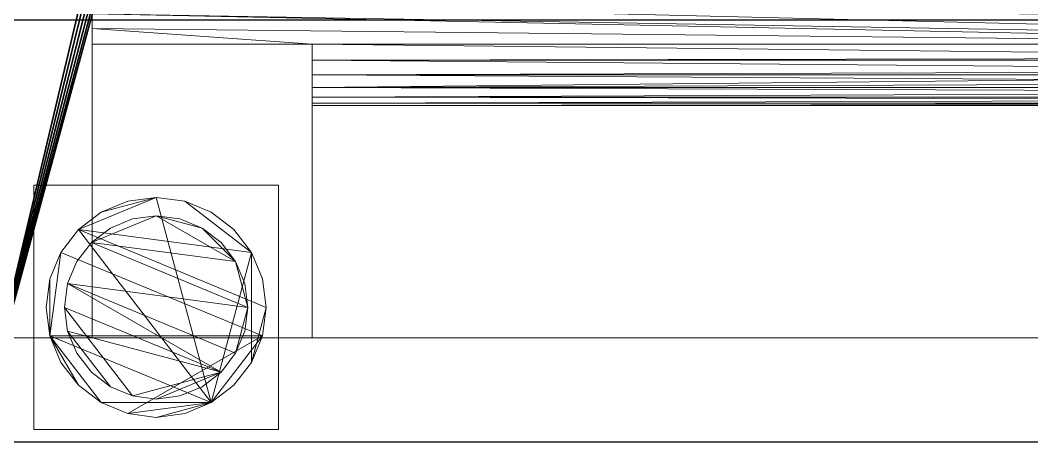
# Model space of a CAD drawing. Extents: x -225 to 1905, y -1183 to 75.
# Drawn here: x 567.2 to 732.8, y -737 to -668 of the extents above; entities that cross this region are included whole.
import ezdxf

# ---------------------------------------------------------------- set-up
doc = ezdxf.new("R2010")
doc.units = 0
for name, color, linetype in [('IQ_200_3D', 1, 'Continuous'), ('IQ_204_2D', 7, 'Continuous'), ('IQ_204_3D', 7, 'Continuous')]:
    doc.layers.add(name, color=color, linetype=linetype)

# ---------------------------------------------------------------- blocks, each defined once
blk = doc.blocks.new('RINSEV_INT')
at = {"layer": 'IQ_204_2D', "linetype": 'Continuous'}
blk.add_line((1120, -668), (0, -668), dxfattribs=at)
at = {"layer": 'IQ_200_3D', "lineweight": 18}
mesh = blk.add_polyface(dxfattribs=at)
corners = [(1120, -737, 1493), (0, -737, 1493), (0, -5, 1493), (1120, -5, 1493)]
mesh.append_faces([[corners[k] for k in face] for face in [(0, 1, 2, 3)]])
at = {"layer": 'IQ_200_3D'}
mesh = blk.add_polyface(dxfattribs=at)
corners = [(1120, -737, 1785), (1120, -5, 1785), (0, -5, 1785), (0, -737, 1785), (151, -41, 1785), (151.68, -35.82, 1785), (153.68, -31, 1785), (156.86, -26.86, 1785), (161, -23.68, 1785), (165.82, -21.68, 1785), (171, -21, 1785), (176.18, -21.68, 1785), (181, -23.68, 1785), (185.14, -26.86, 1785), (188.32, -31, 1785), (190.32, -35.82, 1785), (191, -41, 1785), (190.32, -46.18, 1785), (188.32, -51, 1785), (185.14, -55.14, 1785), (181, -58.32, 1785), (176.18, -60.32, 1785), (171, -61, 1785), (165.82, -60.32, 1785), (161, -58.32, 1785), (156.86, -55.14, 1785), (153.68, -51, 1785), (151.68, -46.18, 1785)]
mesh.append_faces([[corners[k] for k in face] for face in [(15, 1, 14), (7, 2, 6), (4, 2, 27), (23, 3, 22)]], dxfattribs={"vtx0": -1, "vtx1": -1})
mesh.append_faces([[corners[k] for k in face] for face in [(1, 15, 16), (1, 16, 17), (18, 0, 1, 17), (0, 18, 19, 3), (3, 20, 21), (3, 19, 20), (3, 21, 22), (2, 7, 8), (2, 4, 5), (2, 25, 26)]], dxfattribs={"vtx0": -1, "vtx2": -1})
mesh.append_faces([[corners[k] for k in face] for face in [(11, 12, 1), (13, 14, 1), (12, 13, 1), (9, 10, 2), (8, 9, 2), (5, 6, 2), (23, 24, 3), (26, 27, 2)]], dxfattribs={"vtx1": -1, "vtx2": -1})
mesh.append_faces([[corners[k] for k in face] for face in [(10, 11, 1, 2), (24, 25, 2, 3)]], dxfattribs={"vtx1": -1, "vtx3": -1})
at = {"layer": 'IQ_200_3D', "lineweight": 18}
mesh = blk.add_polyface(dxfattribs=at)
corners = [(3, -737, 1493), (1117, -737, 1493), (1117, -5, 1493), (3, -5, 1493)]
mesh.append_faces([[corners[k] for k in face] for face in [(0, 1, 2, 3)]])
mesh = blk.add_polyface(dxfattribs=at)
corners = [(3, -77, 150), (1117, -77, 150), (1117, -737, 150), (3, -737, 150)]
mesh.append_faces([[corners[k] for k in face] for face in [(0, 1, 2, 3)]])
mesh = blk.add_polyface(dxfattribs=at)
corners = [(3, -720, 710), (1117, -720, 710), (1117, -80, 710), (3, -80, 710)]
mesh.append_faces([[corners[k] for k in face] for face in [(0, 1, 2, 3)]])
mesh = blk.add_polyface(dxfattribs=at)
corners = [(3, -80, 1443), (1117, -80, 1443), (1117, -720, 1443), (3, -720, 1443)]
mesh.append_faces([[corners[k] for k in face] for face in [(0, 1, 2, 3)]])
mesh = blk.add_polyface(dxfattribs=at)
corners = [(3, -720, 1443), (1117, -720, 1443), (1117, -720, 710), (3, -720, 710)]
mesh.append_faces([[corners[k] for k in face] for face in [(0, 1, 2, 3)]])
mesh = blk.add_polyface(dxfattribs=at)
corners = [(1120, -737, 1785), (0, -737, 1785), (0, -737, 1493), (1120, -737, 1493)]
mesh.append_faces([[corners[k] for k in face] for face in [(0, 1, 2, 3)]])
mesh = blk.add_polyface(dxfattribs=at)
corners = [(3, -737, 150), (1117, -737, 150), (1117, -737, 1493), (3, -737, 1493)]
mesh.append_faces([[corners[k] for k in face] for face in [(0, 1, 2, 3)]])
at = {"layer": 'IQ_204_3D', "lineweight": 18}
mesh = blk.add_polyface(dxfattribs=at)
corners = [(19, -720, 956.99), (19, -671.94, 929.24), (19, -671.94, 928.4), (19, -669.36, 928.06), (19, -666.94, 927.06), (19, -664.87, 925.47), (19, -663.28, 923.4), (19, -662.29, 920.99), (19, -661.94, 918.4), (19, -662.29, 915.81), (19, -663.28, 913.4), (19, -664.87, 911.33), (19, -666.94, 909.74), (19, -669.36, 908.74), (19, -671.94, 908.4), (19, -671.94, 907.55), (19, -720, 879.81), (19, -100, 956.99), (19, -80, 956.99), (19, -80, 879.81), (19, -100, 879.81), (19, -148.06, 907.55), (19, -148.06, 908.4), (19, -150.64, 908.74), (19, -153.06, 909.74), (19, -155.13, 911.33), (19, -156.72, 913.4), (19, -157.71, 915.81), (19, -158.06, 918.4), (19, -157.71, 920.99), (19, -156.72, 923.4), (19, -155.13, 925.47), (19, -153.06, 927.06), (19, -150.64, 928.06), (19, -148.06, 928.4), (19, -148.06, 929.24)]
mesh.append_faces([[corners[k] for k in face] for face in [(34, 22, 33)]], dxfattribs={"vtx0": -1, "vtx1": -1})
mesh.append_faces([[corners[k] for k in face] for face in [(4, 12, 13, 3), (3, 13, 14, 2), (31, 24, 25), (32, 23, 24, 31), (33, 22, 23, 32)]], dxfattribs={"vtx0": -1, "vtx2": -1})
mesh.append_faces([[corners[k] for k in face] for face in [(9, 10, 7, 8), (19, 20, 17, 18), (28, 29, 27)]], dxfattribs={"vtx1": -1})
mesh.append_faces([[corners[k] for k in face] for face in [(4, 5, 12)]], dxfattribs={"vtx1": -1, "vtx2": -1})
mesh.append_faces([[corners[k] for k in face] for face in [(10, 11, 6, 7), (11, 12, 5, 6), (25, 26, 30, 31), (26, 27, 29, 30)]], dxfattribs={"vtx1": -1, "vtx3": -1})
mesh.append_faces([[corners[k] for k in face] for face in [(0, 1, 2, 14), (20, 21, 22, 17), (34, 35, 17, 22)]], dxfattribs={"vtx2": -1, "vtx3": -1})
mesh.append_faces([[corners[k] for k in face] for face in [(14, 15, 16, 0)]], dxfattribs={"vtx3": -1})
mesh = blk.add_polyface(dxfattribs=at)
corners = [(55, -720, 956.99), (55, -720, 879.81), (55, -671.94, 907.55), (55, -671.94, 908.4), (55, -674.53, 908.74), (55, -676.94, 909.74), (55, -679.02, 911.33), (55, -680.61, 913.4), (55, -681.6, 915.81), (55, -681.94, 918.4), (55, -681.6, 920.99), (55, -680.61, 923.4), (55, -679.02, 925.47), (55, -676.94, 927.06), (55, -674.53, 928.06), (55, -671.94, 928.4), (55, -671.94, 929.24), (55, -100, 956.99), (55, -148.06, 929.24), (55, -148.06, 928.4), (55, -145.47, 928.06), (55, -143.06, 927.06), (55, -140.98, 925.47), (55, -139.39, 923.4), (55, -138.4, 920.99), (55, -138.06, 918.4), (55, -138.4, 915.81), (55, -139.39, 913.4), (55, -140.98, 911.33), (55, -143.06, 909.74), (55, -145.47, 908.74), (55, -148.06, 908.4), (55, -148.06, 907.55), (55, -100, 879.81), (55, -80, 879.81), (55, -80, 956.99)]
mesh.append_faces([[corners[k] for k in face] for face in [(4, 1, 2, 3), (20, 18, 19)]], dxfattribs={"vtx0": -1})
mesh.append_faces([[corners[k] for k in face] for face in [(7, 1, 6), (12, 0, 11), (11, 0, 10), (8, 1, 7), (26, 33, 25), (24, 17, 23)]], dxfattribs={"vtx0": -1, "vtx1": -1})
mesh.append_faces([[corners[k] for k in face] for face in [(1, 4, 5), (0, 12, 13), (1, 8, 9, 0), (0, 9, 10), (17, 24, 25), (33, 29, 30)]], dxfattribs={"vtx0": -1, "vtx2": -1})
mesh.append_faces([[corners[k] for k in face] for face in [(33, 35, 17, 25)]], dxfattribs={"vtx0": -1, "vtx2": -1, "vtx3": -1})
mesh.append_faces([[corners[k] for k in face] for face in [(34, 35, 33)]], dxfattribs={"vtx1": -1})
mesh.append_faces([[corners[k] for k in face] for face in [(5, 6, 1), (13, 14, 0), (28, 29, 33), (27, 28, 33), (26, 27, 33), (21, 22, 17), (22, 23, 17)]], dxfattribs={"vtx1": -1, "vtx2": -1})
mesh.append_faces([[corners[k] for k in face] for face in [(20, 21, 17, 18)]], dxfattribs={"vtx1": -1, "vtx3": -1})
mesh.append_faces([[corners[k] for k in face] for face in [(14, 15, 16, 0), (30, 31, 32, 33)]], dxfattribs={"vtx3": -1})
mesh = blk.add_polyface(dxfattribs=at)
corners = [(19, -661.94, 918.4), (1099, -661.94, 918.4), (1099, -662.29, 915.81), (1099, -663.28, 913.4), (1099, -664.87, 911.33), (1099, -666.94, 909.74), (1099, -669.36, 908.74), (1099, -671.94, 908.4), (1063, -671.94, 908.4), (1063, -674.53, 908.74), (1063, -676.94, 909.74), (1063, -679.02, 911.33), (1063, -680.61, 913.4), (1063, -681.6, 915.81), (1063, -681.94, 918.4), (859, -681.94, 918.4), (859, -681.69, 916.17), (859, -680.95, 914.06), (859, -679.76, 912.16), (859, -678.18, 910.58), (859, -676.28, 909.39), (859, -674.17, 908.65), (859, -671.94, 908.4), (809, -671.94, 908.4), (809, -674.17, 908.65), (809, -676.28, 909.39), (809, -678.18, 910.58), (809, -679.76, 912.16), (809, -680.95, 914.06), (809, -681.69, 916.17), (809, -681.94, 918.4), (584, -681.94, 918.4), (584, -681.69, 916.17), (584, -680.95, 914.06), (584, -679.76, 912.16), (584, -678.18, 910.58), (584, -676.28, 909.39), (584, -674.17, 908.65), (584, -671.94, 908.4), (534, -671.94, 908.4), (534, -674.17, 908.65), (534, -676.28, 909.39), (534, -678.18, 910.58), (534, -679.76, 912.16), (534, -680.95, 914.06), (534, -681.69, 916.17), (534, -681.94, 918.4), (309, -681.94, 918.4), (309, -681.69, 916.17), (309, -680.95, 914.06), (309, -679.76, 912.16), (309, -678.18, 910.58), (309, -676.28, 909.39), (309, -674.17, 908.65), (309, -671.94, 908.4), (259, -671.94, 908.4), (259, -674.17, 908.65), (259, -676.28, 909.39), (259, -678.18, 910.58), (259, -679.76, 912.16), (259, -680.95, 914.06), (259, -681.69, 916.17), (259, -681.94, 918.4), (55, -681.94, 918.4), (55, -681.6, 915.81), (55, -680.61, 913.4), (55, -679.02, 911.33), (55, -676.94, 909.74), (55, -674.53, 908.74), (55, -671.94, 908.4), (19, -671.94, 908.4), (19, -669.36, 908.74), (19, -666.94, 909.74), (19, -664.87, 911.33), (19, -663.28, 913.4), (19, -662.29, 915.81)]
mesh.append_faces([[corners[k] for k in face] for face in [(16, 14, 15)]], dxfattribs={"vtx0": -1})
mesh.append_faces([[corners[k] for k in face] for face in [(8, 22, 6, 7), (9, 21, 8), (22, 8, 21), (71, 55, 69, 70), (56, 69, 55), (68, 57, 67), (58, 67, 57), (20, 10, 19), (19, 11, 18), (11, 19, 10), (18, 12, 17), (12, 18, 11), (14, 16, 13)]], dxfattribs={"vtx0": -1, "vtx1": -1})
mesh.append_faces([[corners[k] for k in face] for face in [(38, 4, 23), (73, 39, 54)]], dxfattribs={"vtx0": -1, "vtx1": -1, "vtx2": -1})
mesh.append_faces([[corners[k] for k in face] for face in [(74, 3, 38, 39)]], dxfattribs={"vtx0": -1, "vtx1": -1, "vtx3": -1})
mesh.append_faces([[corners[k] for k in face] for face in [(38, 3, 4), (23, 4, 5), (22, 5, 6), (38, 23, 24, 37), (75, 2, 3, 74), (5, 22, 23), (20, 9, 10), (37, 24, 25, 36), (36, 25, 26, 35), (54, 39, 40, 53), (72, 54, 55), (54, 72, 73), (55, 71, 72), (53, 40, 41, 52), (52, 41, 42, 51), (35, 26, 27, 34), (34, 27, 28, 33), (29, 32, 33, 28), (51, 42, 43, 50), (50, 43, 44, 49), (58, 66, 67), (66, 58, 59), (65, 59, 60), (59, 65, 66), (45, 48, 49, 44), (60, 64, 65), (64, 60, 61), (61, 63, 64)]], dxfattribs={"vtx0": -1, "vtx2": -1})
mesh.append_faces([[corners[k] for k in face] for face in [(20, 21, 9), (73, 74, 39), (68, 69, 56), (56, 57, 68), (12, 13, 17), (16, 17, 13)]], dxfattribs={"vtx1": -1, "vtx2": -1})
mesh.append_faces([[corners[k] for k in face] for face in [(0, 1, 2, 75), (30, 31, 32, 29), (46, 47, 48, 45), (61, 62, 63)]], dxfattribs={"vtx2": -1})
mesh = blk.add_polyface(dxfattribs=at)
corners = [(1099, -661.94, 918.4), (19, -661.94, 918.4), (19, -662.29, 920.99), (19, -663.28, 923.4), (19, -664.87, 925.47), (19, -666.94, 927.06), (19, -669.36, 928.06), (19, -671.94, 928.4), (55, -671.94, 928.4), (55, -674.53, 928.06), (55, -676.94, 927.06), (55, -679.02, 925.47), (55, -680.61, 923.4), (55, -681.6, 920.99), (55, -681.94, 918.4), (259, -681.94, 918.4), (259, -681.6, 920.99), (259, -680.61, 923.4), (259, -679.02, 925.47), (259, -676.94, 927.06), (259, -674.53, 928.06), (259, -671.94, 928.4), (309, -671.94, 928.4), (309, -674.53, 928.06), (309, -676.94, 927.06), (309, -679.02, 925.47), (309, -680.61, 923.4), (309, -681.6, 920.99), (309, -681.94, 918.4), (534, -681.94, 918.4), (534, -681.6, 920.99), (534, -680.61, 923.4), (534, -679.02, 925.47), (534, -676.94, 927.06), (534, -674.53, 928.06), (534, -671.94, 928.4), (584, -671.94, 928.4), (584, -674.53, 928.06), (584, -676.94, 927.06), (584, -679.02, 925.47), (584, -680.61, 923.4), (584, -681.6, 920.99), (584, -681.94, 918.4), (809, -681.94, 918.4), (809, -681.6, 920.99), (809, -680.61, 923.4), (809, -679.02, 925.47), (809, -676.94, 927.06), (809, -674.53, 928.06), (809, -671.94, 928.4), (859, -671.94, 928.4), (859, -674.53, 928.06), (859, -676.94, 927.06), (859, -679.02, 925.47), (859, -680.61, 923.4), (859, -681.6, 920.99), (859, -681.94, 918.4), (1063, -681.94, 918.4), (1063, -681.6, 920.99), (1063, -680.61, 923.4), (1063, -679.02, 925.47), (1063, -676.94, 927.06), (1063, -674.53, 928.06), (1063, -671.94, 928.4), (1099, -671.94, 928.4), (1099, -669.36, 928.06), (1099, -666.94, 927.06), (1099, -664.87, 925.47), (1099, -663.28, 923.4), (1099, -662.29, 920.99)]
mesh.append_faces([[corners[k] for k in face] for face in [(65, 63, 64), (2, 69, 0, 1)]], dxfattribs={"vtx0": -1})
mesh.append_faces([[corners[k] for k in face] for face in [(53, 60, 52), (50, 66, 49), (67, 49, 66), (5, 22, 4)]], dxfattribs={"vtx0": -1, "vtx1": -1})
mesh.append_faces([[corners[k] for k in face] for face in [(50, 63, 65), (49, 67, 36), (35, 4, 22), (8, 21, 6)]], dxfattribs={"vtx0": -1, "vtx1": -1, "vtx2": -1})
mesh.append_faces([[corners[k] for k in face] for face in [(41, 44, 45, 40), (40, 45, 46, 39), (38, 47, 48, 37), (39, 46, 47, 38), (27, 30, 31, 26), (13, 16, 17, 12), (26, 31, 32, 25), (25, 32, 33, 24), (12, 17, 18, 11), (11, 18, 19), (49, 36, 37, 48), (36, 67, 68), (3, 68, 69, 2), (34, 23, 24, 33), (35, 22, 23, 34), (19, 10, 11), (10, 19, 20, 9), (9, 20, 21, 8), (21, 5, 6)]], dxfattribs={"vtx0": -1, "vtx2": -1})
mesh.append_faces([[corners[k] for k in face] for face in [(29, 30, 27, 28)]], dxfattribs={"vtx1": -1})
mesh.append_faces([[corners[k] for k in face] for face in [(60, 61, 52), (65, 66, 50), (21, 22, 5), (3, 4, 35)]], dxfattribs={"vtx1": -1, "vtx2": -1})
mesh.append_faces([[corners[k] for k in face] for face in [(35, 36, 68, 3)]], dxfattribs={"vtx1": -1, "vtx2": -1, "vtx3": -1})
mesh.append_faces([[corners[k] for k in face] for face in [(54, 55, 58, 59), (53, 54, 59, 60), (61, 62, 51, 52), (50, 51, 62, 63)]], dxfattribs={"vtx1": -1, "vtx3": -1})
mesh.append_faces([[corners[k] for k in face] for face in [(14, 15, 16, 13), (6, 7, 8)]], dxfattribs={"vtx2": -1})
mesh.append_faces([[corners[k] for k in face] for face in [(55, 56, 57, 58), (41, 42, 43, 44)]], dxfattribs={"vtx3": -1})
mesh = blk.add_polyface(dxfattribs=at)
corners = [(55, -671.94, 929.24), (19, -671.94, 929.24), (19, -720, 956.99), (55, -720, 956.99)]
mesh.append_faces([[corners[k] for k in face] for face in [(0, 1, 2, 3)]])
mesh = blk.add_polyface(dxfattribs=at)
corners = [(19, -671.94, 929.24), (55, -671.94, 929.24), (55, -671.94, 928.4), (19, -671.94, 928.4), (55, -671.94, 907.55), (19, -671.94, 907.55), (19, -671.94, 908.4), (55, -671.94, 908.4)]
mesh.append_faces([[corners[k] for k in face] for face in [(2, 3, 0, 1), (5, 6, 7, 4)]])
mesh = blk.add_polyface(dxfattribs=at)
corners = [(55, -720, 879.81), (19, -720, 879.81), (19, -671.94, 907.55), (55, -671.94, 907.55)]
mesh.append_faces([[corners[k] for k in face] for face in [(0, 1, 2, 3)]])
mesh = blk.add_polyface(dxfattribs=at)
corners = [(9.5, -735, 150), (49.5, -735, 150), (49.5, -695, 150), (9.5, -695, 150)]
mesh.append_faces([[corners[k] for k in face] for face in [(0, 1, 2, 3)]])
mesh = blk.add_polyface(dxfattribs=at)
corners = [(49.5, -695, 60), (49.5, -735, 60), (9.5, -735, 60), (9.5, -695, 60)]
mesh.append_faces([[corners[k] for k in face] for face in [(0, 1, 2, 3)]])
mesh = blk.add_polyface(dxfattribs=at)
corners = [(49.5, -695, 60), (9.5, -695, 60), (9.5, -695, 150), (49.5, -695, 150)]
mesh.append_faces([[corners[k] for k in face] for face in [(0, 1, 2, 3)]])
mesh = blk.add_polyface(dxfattribs=at)
corners = [(9.5, -695, 60), (9.5, -735, 60), (9.5, -735, 150), (9.5, -695, 150)]
mesh.append_faces([[corners[k] for k in face] for face in [(0, 1, 2, 3)]])
mesh = blk.add_polyface(dxfattribs=at)
corners = [(49.5, -735, 60), (49.5, -695, 60), (49.5, -695, 150), (49.5, -735, 150)]
mesh.append_faces([[corners[k] for k in face] for face in [(0, 1, 2, 3)]])
mesh = blk.add_polyface(dxfattribs=at)
corners = [(47.5, -715, 5), (46.89, -710.34, 5), (45.09, -706, 5), (42.23, -702.27, 5), (38.5, -699.41, 5), (34.16, -697.61, 5), (29.5, -697, 5), (24.84, -697.61, 5), (20.5, -699.41, 5), (16.77, -702.27, 5), (13.91, -706, 5), (12.11, -710.34, 5), (11.5, -715, 5), (12.11, -719.66, 5), (13.91, -724, 5), (16.77, -727.73, 5), (20.5, -730.59, 5), (24.84, -732.39, 5), (29.5, -733, 5), (34.16, -732.39, 5), (38.5, -730.59, 5), (42.23, -727.73, 5), (45.09, -724, 5), (46.89, -719.66, 5)]
mesh.append_faces([[corners[k] for k in face] for face in [(9, 20, 6, 8)]], dxfattribs={"vtx0": -1, "vtx1": -1, "vtx2": -1})
mesh.append_faces([[corners[k] for k in face] for face in [(13, 20, 9, 10)]], dxfattribs={"vtx0": -1, "vtx1": -1, "vtx3": -1})
mesh.append_faces([[corners[k] for k in face] for face in [(13, 15, 16, 20)]], dxfattribs={"vtx0": -1, "vtx2": -1, "vtx3": -1})
mesh.append_faces([[corners[k] for k in face] for face in [(20, 16, 17, 18)]], dxfattribs={"vtx0": -1, "vtx3": -1})
mesh.append_faces([[corners[k] for k in face] for face in [(14, 15, 13), (19, 20, 18)]], dxfattribs={"vtx1": -1})
mesh.append_faces([[corners[k] for k in face] for face in [(5, 6, 20, 2)]], dxfattribs={"vtx1": -1, "vtx2": -1, "vtx3": -1})
mesh.append_faces([[corners[k] for k in face] for face in [(22, 23, 0), (11, 12, 13, 10), (6, 7, 8), (3, 4, 5, 2)]], dxfattribs={"vtx2": -1})
mesh.append_faces([[corners[k] for k in face] for face in [(20, 21, 22, 2), (0, 1, 2, 22)]], dxfattribs={"vtx2": -1, "vtx3": -1})
mesh = blk.add_polyface(dxfattribs=at)
corners = [(47.5, -715), (46.89, -719.66), (45.09, -724), (42.23, -727.73), (38.5, -730.59), (34.16, -732.39), (29.5, -733), (24.84, -732.39), (20.5, -730.59), (16.77, -727.73), (13.91, -724), (12.11, -719.66), (11.5, -715), (12.11, -710.34), (13.91, -706), (16.77, -702.27), (20.5, -699.41), (24.84, -697.61), (29.5, -697), (34.16, -697.61), (38.5, -699.41), (42.23, -702.27), (45.09, -706), (46.89, -710.34)]
mesh.append_faces([[corners[k] for k in face] for face in [(8, 11, 1, 7), (7, 1, 4)]], dxfattribs={"vtx0": -1, "vtx1": -1, "vtx2": -1})
mesh.append_faces([[corners[k] for k in face] for face in [(22, 15, 18, 19)]], dxfattribs={"vtx0": -1, "vtx1": -1, "vtx3": -1})
mesh.append_faces([[corners[k] for k in face] for face in [(12, 13, 11)]], dxfattribs={"vtx1": -1})
mesh.append_faces([[corners[k] for k in face] for face in [(13, 14, 1, 11)]], dxfattribs={"vtx1": -1, "vtx2": -1, "vtx3": -1})
mesh.append_faces([[corners[k] for k in face] for face in [(14, 15, 0, 1)]], dxfattribs={"vtx1": -1, "vtx3": -1})
mesh.append_faces([[corners[k] for k in face] for face in [(16, 17, 18, 15), (9, 10, 11, 8), (2, 3, 4, 1)]], dxfattribs={"vtx2": -1})
mesh.append_faces([[corners[k] for k in face] for face in [(22, 23, 0, 15)]], dxfattribs={"vtx2": -1, "vtx3": -1})
mesh.append_faces([[corners[k] for k in face] for face in [(19, 20, 21, 22), (4, 5, 6, 7)]], dxfattribs={"vtx3": -1})
mesh = blk.add_polyface(dxfattribs=at)
corners = [(47.5, -715, 5), (47.5, -715), (46.89, -710.34), (45.09, -706), (42.23, -702.27), (38.5, -699.41), (34.16, -697.61), (29.5, -697), (24.84, -697.61), (20.5, -699.41), (16.77, -702.27), (13.91, -706), (12.11, -710.34), (11.5, -715), (11.5, -715, 5), (12.11, -710.34, 5), (13.91, -706, 5), (16.77, -702.27, 5), (20.5, -699.41, 5), (24.84, -697.61, 5), (29.5, -697, 5), (34.16, -697.61, 5), (38.5, -699.41, 5), (42.23, -702.27, 5), (45.09, -706, 5), (46.89, -710.34, 5)]
mesh.append_faces([[corners[k] for k in face] for face in [(15, 12, 13, 14), (2, 25, 0, 1)]], dxfattribs={"vtx0": -1})
mesh.append_faces([[corners[k] for k in face] for face in [(16, 11, 12, 15), (18, 9, 10, 17), (17, 10, 11, 16), (19, 8, 9, 18), (8, 19, 20, 7), (21, 6, 7, 20), (22, 5, 6, 21), (24, 3, 4, 23), (23, 4, 5, 22), (25, 2, 3, 24)]], dxfattribs={"vtx0": -1, "vtx2": -1})
mesh = blk.add_polyface(dxfattribs=at)
corners = [(44.5, -715, 60), (43.99, -711.12, 60), (42.49, -707.5, 60), (40.11, -704.39, 60), (37, -702.01, 60), (33.38, -700.51, 60), (29.5, -700, 60), (25.62, -700.51, 60), (22, -702.01, 60), (18.89, -704.39, 60), (16.51, -707.5, 60), (15.01, -711.12, 60), (14.5, -715, 60), (15.01, -718.88, 60), (16.51, -722.5, 60), (18.89, -725.61, 60), (22, -727.99, 60), (25.62, -729.49, 60), (29.5, -730, 60), (33.38, -729.49, 60), (37, -727.99, 60), (40.11, -725.61, 60), (42.49, -722.5, 60), (43.99, -718.88, 60)]
mesh.append_faces([[corners[k] for k in face] for face in [(9, 6, 7, 8), (6, 4, 5)]], dxfattribs={"vtx0": -1})
mesh.append_faces([[corners[k] for k in face] for face in [(2, 6, 9, 0)]], dxfattribs={"vtx0": -1, "vtx1": -1, "vtx2": -1, "vtx3": -1})
mesh.append_faces([[corners[k] for k in face] for face in [(21, 12, 17, 18)]], dxfattribs={"vtx0": -1, "vtx1": -1, "vtx3": -1})
mesh.append_faces([[corners[k] for k in face] for face in [(1, 2, 0)]], dxfattribs={"vtx1": -1})
mesh.append_faces([[corners[k] for k in face] for face in [(16, 17, 12, 13), (21, 22, 11, 12)]], dxfattribs={"vtx1": -1, "vtx3": -1})
mesh.append_faces([[corners[k] for k in face] for face in [(14, 15, 16, 13)]], dxfattribs={"vtx2": -1})
mesh.append_faces([[corners[k] for k in face] for face in [(22, 23, 0, 11), (9, 10, 11, 0), (2, 3, 4, 6)]], dxfattribs={"vtx2": -1, "vtx3": -1})
mesh.append_faces([[corners[k] for k in face] for face in [(18, 19, 20, 21)]], dxfattribs={"vtx3": -1})
mesh = blk.add_polyface(dxfattribs=at)
corners = [(44.5, -715, 5), (43.99, -718.88, 5), (42.49, -722.5, 5), (40.11, -725.61, 5), (37, -727.99, 5), (33.38, -729.49, 5), (29.5, -730, 5), (25.62, -729.49, 5), (22, -727.99, 5), (18.89, -725.61, 5), (16.51, -722.5, 5), (15.01, -718.88, 5), (14.5, -715, 5), (15.01, -711.12, 5), (16.51, -707.5, 5), (18.89, -704.39, 5), (22, -702.01, 5), (25.62, -700.51, 5), (29.5, -700, 5), (33.38, -700.51, 5), (37, -702.01, 5), (40.11, -704.39, 5), (42.49, -707.5, 5), (43.99, -711.12, 5)]
mesh.append_faces([[corners[k] for k in face] for face in [(2, 0, 1)]], dxfattribs={"vtx0": -1})
mesh.append_faces([[corners[k] for k in face] for face in [(13, 3, 11, 12), (7, 3, 6)]], dxfattribs={"vtx0": -1, "vtx1": -1})
mesh.append_faces([[corners[k] for k in face] for face in [(22, 15, 18, 20)]], dxfattribs={"vtx0": -1, "vtx1": -1, "vtx2": -1, "vtx3": -1})
mesh.append_faces([[corners[k] for k in face] for face in [(13, 0, 2, 3)]], dxfattribs={"vtx0": -1, "vtx1": -1, "vtx3": -1})
mesh.append_faces([[corners[k] for k in face] for face in [(17, 18, 15, 16), (21, 22, 20)]], dxfattribs={"vtx1": -1})
mesh.append_faces([[corners[k] for k in face] for face in [(7, 8, 11, 3)]], dxfattribs={"vtx1": -1, "vtx2": -1, "vtx3": -1})
mesh.append_faces([[corners[k] for k in face] for face in [(18, 19, 20), (9, 10, 11, 8), (4, 5, 6, 3)]], dxfattribs={"vtx2": -1})
mesh.append_faces([[corners[k] for k in face] for face in [(13, 14, 15, 0), (22, 23, 0, 15)]], dxfattribs={"vtx2": -1, "vtx3": -1})
mesh = blk.add_polyface(dxfattribs=at)
corners = [(44.5, -715, 60), (44.5, -715, 5), (43.99, -711.12, 5), (42.49, -707.5, 5), (40.11, -704.39, 5), (37, -702.01, 5), (33.38, -700.51, 5), (29.5, -700, 5), (25.62, -700.51, 5), (22, -702.01, 5), (18.89, -704.39, 5), (16.51, -707.5, 5), (15.01, -711.12, 5), (14.5, -715, 5), (14.5, -715, 60), (15.01, -711.12, 60), (16.51, -707.5, 60), (18.89, -704.39, 60), (22, -702.01, 60), (25.62, -700.51, 60), (29.5, -700, 60), (33.38, -700.51, 60), (37, -702.01, 60), (40.11, -704.39, 60), (42.49, -707.5, 60), (43.99, -711.12, 60)]
mesh.append_faces([[corners[k] for k in face] for face in [(15, 12, 13, 14)]], dxfattribs={"vtx0": -1})
mesh.append_faces([[corners[k] for k in face] for face in [(16, 11, 12, 15)]], dxfattribs={"vtx0": -1, "vtx2": -1})
mesh.append_faces([[corners[k] for k in face] for face in [(1, 2, 25, 0)]], dxfattribs={"vtx1": -1})
mesh.append_faces([[corners[k] for k in face] for face in [(8, 9, 18, 19), (7, 8, 19, 20), (16, 17, 10, 11), (9, 10, 17, 18), (5, 6, 21, 22), (4, 5, 22, 23), (2, 3, 24, 25), (3, 4, 23, 24), (20, 21, 6, 7)]], dxfattribs={"vtx1": -1, "vtx3": -1})
mesh = blk.add_polyface(dxfattribs=at)
corners = [(11.5, -715, 5), (11.5, -715), (12.11, -719.66), (13.91, -724), (16.77, -727.73), (20.5, -730.59), (24.84, -732.39), (29.5, -733), (34.16, -732.39), (38.5, -730.59), (42.23, -727.73), (45.09, -724), (46.89, -719.66), (47.5, -715), (47.5, -715, 5), (46.89, -719.66, 5), (45.09, -724, 5), (42.23, -727.73, 5), (38.5, -730.59, 5), (34.16, -732.39, 5), (29.5, -733, 5), (24.84, -732.39, 5), (20.5, -730.59, 5), (16.77, -727.73, 5), (13.91, -724, 5), (12.11, -719.66, 5)]
mesh.append_faces([[corners[k] for k in face] for face in [(15, 12, 13, 14), (2, 25, 0, 1)]], dxfattribs={"vtx0": -1})
mesh.append_faces([[corners[k] for k in face] for face in [(16, 11, 12, 15), (18, 9, 10, 17), (17, 10, 11, 16), (19, 8, 9, 18), (8, 19, 20, 7), (21, 6, 7, 20), (22, 5, 6, 21), (24, 3, 4, 23), (23, 4, 5, 22), (25, 2, 3, 24)]], dxfattribs={"vtx0": -1, "vtx2": -1})
mesh = blk.add_polyface(dxfattribs=at)
corners = [(14.5, -715, 60), (14.5, -715, 5), (15.01, -718.88, 5), (16.51, -722.5, 5), (18.89, -725.61, 5), (22, -727.99, 5), (25.62, -729.49, 5), (29.5, -730, 5), (33.38, -729.49, 5), (37, -727.99, 5), (40.11, -725.61, 5), (42.49, -722.5, 5), (43.99, -718.88, 5), (44.5, -715, 5), (44.5, -715, 60), (43.99, -718.88, 60), (42.49, -722.5, 60), (40.11, -725.61, 60), (37, -727.99, 60), (33.38, -729.49, 60), (29.5, -730, 60), (25.62, -729.49, 60), (22, -727.99, 60), (18.89, -725.61, 60), (16.51, -722.5, 60), (15.01, -718.88, 60)]
mesh.append_faces([[corners[k] for k in face] for face in [(1, 2, 25, 0)]], dxfattribs={"vtx1": -1})
mesh.append_faces([[corners[k] for k in face] for face in [(11, 12, 15, 16), (10, 11, 16, 17), (8, 9, 18, 19), (9, 10, 17, 18), (7, 8, 19, 20), (5, 6, 21, 22), (4, 5, 22, 23), (2, 3, 24, 25), (3, 4, 23, 24), (20, 21, 6, 7)]], dxfattribs={"vtx1": -1, "vtx3": -1})
mesh.append_faces([[corners[k] for k in face] for face in [(12, 13, 14, 15)]], dxfattribs={"vtx3": -1})
mesh = blk.add_polyface(dxfattribs=at)
corners = [(55, -720, 956.99), (19, -720, 956.99), (19, -720, 879.81), (55, -720, 879.81)]
mesh.append_faces([[corners[k] for k in face] for face in [(0, 1, 2, 3)]])
mesh = blk.add_polyface(dxfattribs=at)
corners = [(9.5, -735, 60), (49.5, -735, 60), (49.5, -735, 150), (9.5, -735, 150)]
mesh.append_faces([[corners[k] for k in face] for face in [(0, 1, 2, 3)]])

msp = doc.modelspace()

# ---------------------------------------------------------------- block references
msp.add_blockref('RINSEV_INT', (560, 0))

doc.saveas('drawing.dxf')
